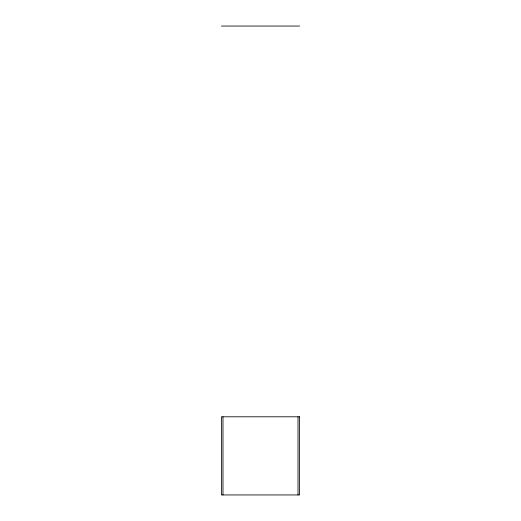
<?xml version="1.0" encoding="UTF-8"?>
<svg xmlns="http://www.w3.org/2000/svg" width="521" height="521" viewBox="0 0 521 521"><rect width="100%" height="100%" fill="white"/><g stroke="black" fill="none" stroke-linecap="round" stroke-linejoin="round"><path stroke-width="0.78" d="M221.425 26.05L299.575 26.05M298.012 416.8L298.012 494.95M222.988 416.8L222.988 494.95M299.575 416.8L221.425 416.8L221.425 494.95L299.575 494.95L299.575 416.8"/></g></svg>
